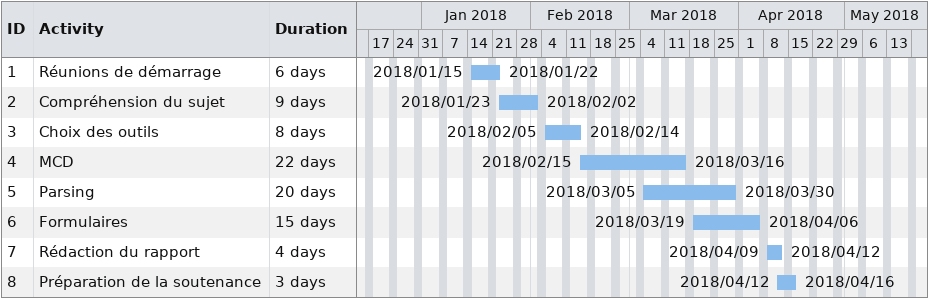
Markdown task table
| ID | Task | Duration | Start | Finish |
|---|---|---|---|---|
| 1 | Réunions de démarrage | 6d | 2018-01-15 | 2018-01-22 |
| 2 | Compréhension du sujet | 9d | 2018-01-23 | 2018-02-02 |
| 3 | Choix des outils | 8d | 2018-02-05 | 2018-02-14 |
| 4 | MCD | 22d | 2018-02-15 | 2018-03-16 |
| 5 | Parsing | 20d | 2018-03-05 | 2018-03-30 |
| 6 | Formulaires | 15d | 2018-03-19 | 2018-04-06 |
| 7 | Rédaction du rapport | 4d | 2018-04-09 | 2018-04-12 |
| 8 | Préparation de la soutenance | 3d | 2018-04-12 | 2018-04-16 |
